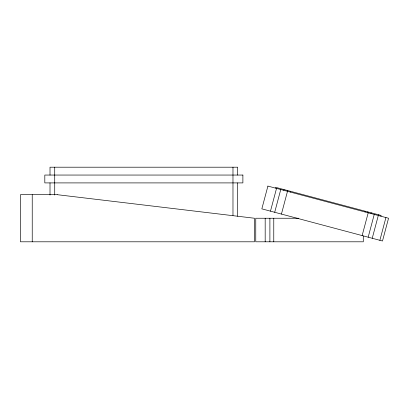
<?xml version="1.0" encoding="UTF-8"?>
<svg xmlns="http://www.w3.org/2000/svg" width="409" height="409" viewBox="0 0 409 409"><rect width="100%" height="100%" fill="white"/><g stroke="black" fill="none" stroke-linecap="round" stroke-linejoin="round"><path stroke-width="0.61" d="M275.492 188.114L275.697 187.358L381.147 215.456L380.943 216.213M270.472 211.156L276.535 188.396M274.695 212.281L280.763 189.52M283.841 190.338L284.045 189.582M287.287 191.259L287.491 190.502M281.428 214.076L287.496 191.315M290.41 192.092L290.61 191.33M365.053 211.98L365.252 211.223M367.614 212.665L367.814 211.903M362.139 235.584L368.202 212.818M370.958 213.554L371.162 212.798M368.182 237.194L374.245 214.428M372.236 238.273L378.305 215.512M378.397 215.538L378.601 214.776M379.869 240.308L385.932 217.547M298.529 218.242L255.758 218.242L255.758 241.801L363.284 241.801L363.284 236.07M273.769 218.242L273.769 241.801M269.894 218.242L269.894 241.801M265.18 218.242L265.18 241.801M237.685 175.052L237.685 167.199L50.01 167.199L50.01 175.052M237.685 182.905L237.685 216.238M232.977 167.199L232.977 215.487M54.724 167.199L54.724 195.042M50.01 182.905L50.01 195.042M32.229 194.684L32.229 241.801M267.905 186.095L261.837 208.856L382.487 241.003L388.55 218.242L267.905 186.095M242.885 175.052L44.811 175.052L44.811 182.905L242.885 182.905L242.885 175.052M57.219 194.684L20.45 194.684L20.45 241.801L254.454 241.801L254.454 218.242L57.219 194.684"/></g></svg>
